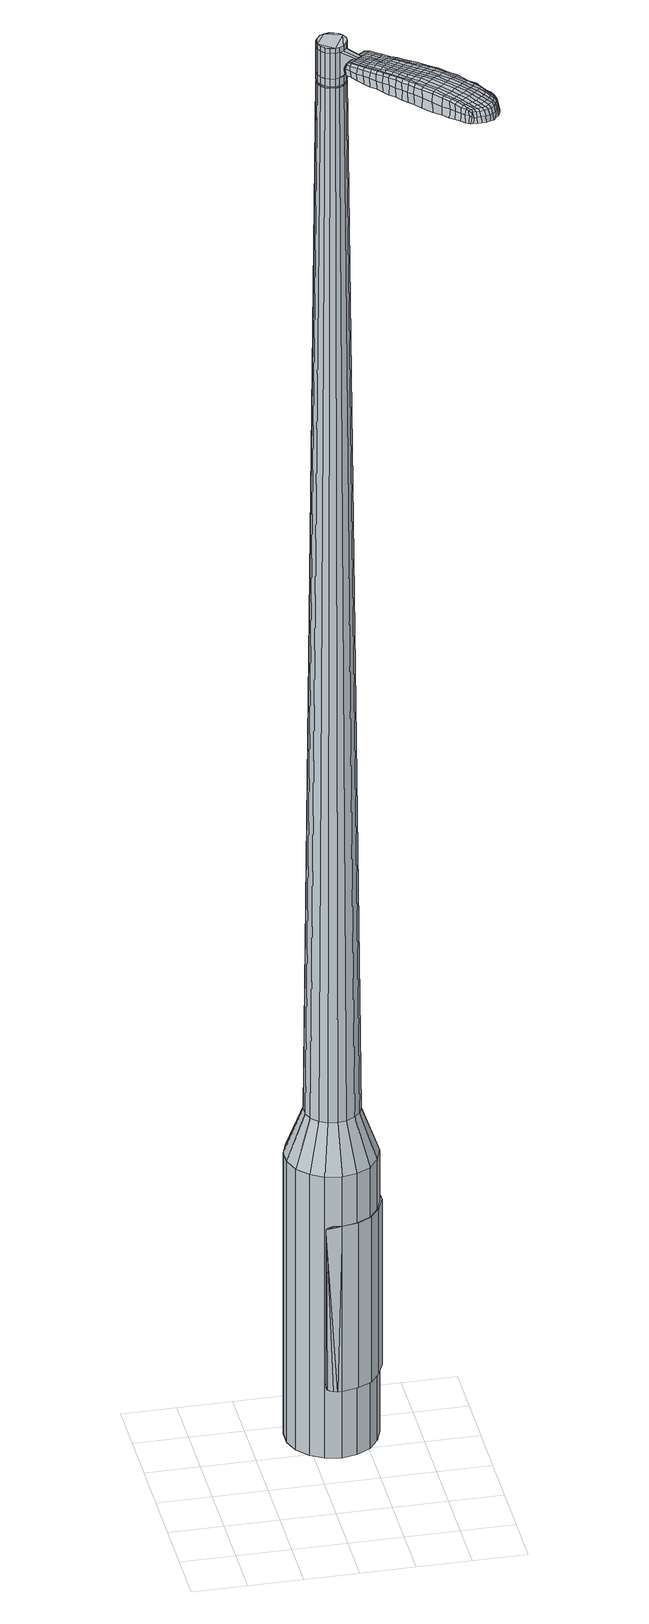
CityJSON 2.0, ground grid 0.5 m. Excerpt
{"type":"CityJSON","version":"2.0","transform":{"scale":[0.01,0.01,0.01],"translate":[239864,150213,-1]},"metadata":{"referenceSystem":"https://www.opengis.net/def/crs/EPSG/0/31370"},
"CityObjects":{
"object1":{"type":"GenericCityObject","attributes":{"cluster":801,"mean_distance_to_centroid":0.287,"new_centroid_x":239865.21,"new_centroid_y":150214.82,"mean_distance_to_camera":9.47,"H1":6.3,"H2":9.98,"Z_final":111.64,"cluster2":75,"proj_x":239859.67,"proj_y":150219.51,"id_line":88925,"bearing_l":40.19,"distance":7.26,"orientation":"right","G_obj":310.19},"geometry":[{"type":"MultiSurface","lod":"2","boundaries":[[[0,1,2,3]],[[1,4,5,2]],[[4,6,7,5]],[[6,8,9,7]],[[8,10,11,9]],[[10,12,13,11]],[[12,14,15,13]],[[14,16,17,15]],[[16,18,19,17]],[[18,20,21,19]],[[20,22,23,21]],[[22,24,25,23]],[[24,26,27,25]],[[26,28,29,27]],[[28,30,31,29]],[[30,32,33,31]],[[32,34,35,33]],[[34,0,3,35]],[[36,37,38,39]],[[38,40,41,42]],[[41,43,42]],[[42,44,45,46]],[[45,47,46]],[[46,48,49,50]],[[49,51,50]],[[42,46,50,38]],[[50,52,39,38]],[[53,36,39]],[[2,5,7,35]],[[7,9,11,15]],[[11,13,15]],[[15,17,19,23]],[[19,21,23]],[[23,25,27,31]],[[27,29,31]],[[15,23,31,7]],[[31,33,35,7]],[[3,2,35]],[[1,0,54,55]],[[0,34,56,54]],[[34,32,57,56]],[[32,30,58,57]],[[30,28,59,58]],[[28,26,60,59]],[[26,24,61,60]],[[24,22,62,61]],[[22,20,63,62]],[[20,18,64,63]],[[18,16,65,64]],[[16,14,66,65]],[[14,12,67,66]],[[12,10,68,67]],[[10,8,69,68]],[[8,6,70,69]],[[6,4,71,70]],[[4,1,55,71]],[[55,54,72,73]],[[54,56,74,72]],[[56,57,75,74]],[[57,58,76,75]],[[58,59,77,76]],[[59,60,78,77]],[[60,61,79,78]],[[61,62,80,79]],[[62,63,81,80]],[[63,64,82,81]],[[64,65,83,82]],[[65,66,84,83]],[[66,67,85,84]],[[67,68,86,85]],[[68,69,87,86]],[[69,70,88,87]],[[70,71,89,88]],[[71,55,73,89]],[[90,91,92,93]],[[74,94,91,90]],[[95,96,94,74]],[[97,98,96,95]],[[99,100,98,97]],[[78,101,100,99]],[[79,102,101,78]],[[80,103,102,79]],[[81,104,103,80]],[[82,105,104,81]],[[106,107,105,82]],[[108,109,107,106]],[[110,111,109,108]],[[112,113,111,110]],[[114,115,113,112]],[[116,117,115,114]],[[118,119,117,116]],[[93,92,119,118]],[[120,121,122,123]],[[124,120,123,125]],[[126,124,125,127]],[[128,126,127,129]],[[130,128,129,131]],[[132,130,131,133]],[[134,132,133,135]],[[136,134,135,137]],[[138,136,137,139]],[[140,138,139,141]],[[142,140,141,143]],[[144,142,143,145]],[[146,144,145,147]],[[148,146,147,149]],[[150,148,149,151]],[[152,150,151,153]],[[73,72,90,93]],[[72,74,90]],[[75,95,74]],[[75,76,97,95]],[[76,77,99,97]],[[77,78,99]],[[83,106,82]],[[83,84,108,106]],[[84,85,110,108]],[[85,86,112,110]],[[86,87,114,112]],[[87,88,116,114]],[[88,89,118,116]],[[89,73,93,118]],[[154,155,92,91]],[[155,156,119,92]],[[156,157,117,119]],[[157,158,115,117]],[[158,159,113,115]],[[159,160,111,113]],[[160,161,109,111]],[[161,162,107,109]],[[162,105,107]],[[163,100,101]],[[163,164,98,100]],[[164,165,96,98]],[[165,94,96]],[[154,91,94]],[[39,52,152,166]],[[155,154,167,153]],[[53,39,166,121]],[[154,94,122,167]],[[36,53,121,120]],[[94,165,123,122]],[[37,36,120,124]],[[165,164,125,123]],[[38,37,124,126]],[[164,163,127,125]],[[40,38,126,128]],[[163,101,129,127]],[[41,40,128,130]],[[101,102,131,129]],[[43,41,130,132]],[[102,103,133,131]],[[42,43,132,134]],[[103,104,135,133]],[[44,42,134,136]],[[104,105,137,135]],[[45,44,136,138]],[[105,162,139,137]],[[47,45,138,140]],[[162,161,141,139]],[[46,47,140,142]],[[161,160,143,141]],[[48,46,142,144]],[[160,159,145,143]],[[49,48,144,146]],[[159,158,147,145]],[[51,49,146,148]],[[158,157,149,147]],[[50,51,148,150]],[[157,156,151,149]],[[52,50,150,152]],[[156,155,153,151]],[[152,153,168,169]],[[153,167,170,168]],[[167,122,171,170]],[[122,121,172,171]],[[121,166,173,172]],[[166,152,169,173]],[[174,175,176,177]],[[178,174,177,179]],[[174,178,180,181]],[[175,174,181,182]],[[183,184,185,186]],[[187,183,186,188]],[[183,187,189,190]],[[184,183,190,191]],[[192,193,194,195]],[[196,192,195,197]],[[192,196,198,199]],[[193,192,199,200]],[[201,202,203,204]],[[205,201,204,206]],[[201,205,207,208]],[[202,201,208,209]],[[210,211,212,213]],[[214,210,213,215]],[[210,214,216,217]],[[211,210,217,218]],[[219,220,221,222]],[[223,219,222,224]],[[219,223,225,226]],[[220,219,226,227]],[[228,229,230,231]],[[220,228,231,221]],[[228,220,227,232]],[[229,228,232,233]],[[234,235,236,237]],[[229,234,237,230]],[[234,229,233,238]],[[235,234,238,239]],[[240,178,179,241]],[[235,240,241,236]],[[240,235,239,242]],[[178,240,242,180]],[[243,244,245,246]],[[247,243,246,248]],[[243,247,249,250]],[[244,243,250,251]],[[252,253,254,255]],[[244,252,255,245]],[[252,244,251,256]],[[253,252,256,257]],[[258,259,260,261]],[[253,258,261,254]],[[258,253,257,262]],[[259,258,262,263]],[[264,265,266,267]],[[259,264,267,260]],[[264,259,263,268]],[[265,264,268,269]],[[270,175,182,271]],[[265,270,271,266]],[[270,265,269,272]],[[175,270,272,176]],[[273,274,275,276]],[[277,273,276,278]],[[273,277,279,280]],[[274,273,280,281]],[[282,283,284,285]],[[274,282,285,275]],[[282,274,281,286]],[[283,282,286,287]],[[288,289,290,291]],[[283,288,291,284]],[[288,283,287,292]],[[289,288,292,293]],[[294,187,188,295]],[[289,294,295,290]],[[294,289,293,296]],[[187,294,296,189]],[[297,298,299,300]],[[301,297,300,302]],[[297,301,303,304]],[[298,297,304,305]],[[306,307,308,309]],[[298,306,309,299]],[[306,298,305,310]],[[307,306,310,311]],[[312,313,314,315]],[[307,312,315,308]],[[312,307,311,316]],[[313,312,316,317]],[[318,319,320,321]],[[313,318,321,314]],[[318,313,317,322]],[[319,318,322,323]],[[324,184,191,325]],[[319,324,325,320]],[[324,319,323,326]],[[184,324,326,185]],[[327,213,212,328]],[[329,327,328,330]],[[327,329,331,332]],[[213,327,332,215]],[[333,329,330,334]],[[335,333,334,336]],[[333,335,337,338]],[[329,333,338,331]],[[339,335,336,340]],[[341,339,340,342]],[[339,341,343,344]],[[335,339,344,337]],[[345,341,342,346]],[[347,345,346,348]],[[345,347,349,350]],[[341,345,350,343]],[[351,347,348,352]],[[202,351,352,203]],[[351,202,209,353]],[[347,351,353,349]],[[354,355,200,199]],[[356,354,199,198]],[[354,356,357,358]],[[355,354,358,359]],[[360,361,359,358]],[[362,360,358,357]],[[360,362,363,364]],[[361,360,364,365]],[[366,367,365,364]],[[368,366,364,363]],[[366,368,369,370]],[[367,366,370,371]],[[372,373,371,370]],[[374,372,370,369]],[[372,374,207,205]],[[373,372,205,206]],[[375,376,377,378]],[[277,375,378,279]],[[375,277,278,379]],[[376,375,379,380]],[[381,196,197,382]],[[376,381,382,377]],[[381,376,380,383]],[[196,381,383,198]],[[384,385,386,387]],[[223,384,387,225]],[[384,223,224,388]],[[385,384,388,389]],[[390,391,392,393]],[[385,390,393,386]],[[390,385,389,394]],[[391,390,394,395]],[[396,193,200,397]],[[391,396,397,392]],[[396,391,395,398]],[[193,396,398,194]],[[399,400,401,402]],[[181,399,402,182]],[[399,181,180,403]],[[400,399,403,404]],[[405,406,407,408]],[[400,405,408,401]],[[405,400,404,409]],[[406,405,409,410]],[[411,204,203,412]],[[406,411,412,407]],[[411,406,410,413]],[[204,411,413,206]],[[414,415,416,417]],[[186,414,417,188]],[[414,186,185,418]],[[415,414,418,419]],[[420,208,207,421]],[[415,420,421,416]],[[420,415,419,422]],[[208,420,422,209]],[[423,424,425,426]],[[301,423,426,303]],[[423,301,302,427]],[[424,423,427,428]],[[429,214,215,430]],[[424,429,430,425]],[[429,424,428,431]],[[214,429,431,216]],[[432,433,434,435]],[[247,432,435,249]],[[432,247,248,436]],[[433,432,436,437]],[[438,439,440,441]],[[433,438,441,434]],[[438,433,437,442]],[[439,438,442,443]],[[444,211,218,445]],[[439,444,445,440]],[[444,439,443,446]],[[211,444,446,212]],[[447,448,437,436]],[[246,447,436,248]],[[447,246,245,449]],[[448,447,449,450]],[[451,452,443,442]],[[448,451,442,437]],[[451,448,450,453]],[[452,451,453,454]],[[455,328,212,446]],[[452,455,446,443]],[[455,452,454,456]],[[328,455,456,330]],[[457,458,459,460]],[[304,457,460,305]],[[457,304,303,426]],[[458,457,426,425]],[[461,332,331,462]],[[458,461,462,459]],[[461,458,425,430]],[[332,461,430,215]],[[463,464,450,449]],[[255,463,449,245]],[[463,255,254,465]],[[464,463,465,466]],[[467,468,454,453]],[[464,467,453,450]],[[467,464,466,469]],[[468,467,469,470]],[[471,334,330,456]],[[468,471,456,454]],[[471,468,470,472]],[[334,471,472,336]],[[473,474,475,476]],[[310,473,476,311]],[[473,310,305,460]],[[474,473,460,459]],[[477,338,337,478]],[[474,477,478,475]],[[477,474,459,462]],[[338,477,462,331]],[[479,480,466,465]],[[261,479,465,254]],[[479,261,260,481]],[[480,479,481,482]],[[483,484,470,469]],[[480,483,469,466]],[[483,480,482,485]],[[484,483,485,486]],[[487,340,336,472]],[[484,487,472,470]],[[487,484,486,488]],[[340,487,488,342]],[[489,490,491,492]],[[316,489,492,317]],[[489,316,311,476]],[[490,489,476,475]],[[493,344,343,494]],[[490,493,494,491]],[[493,490,475,478]],[[344,493,478,337]],[[495,496,482,481]],[[267,495,481,260]],[[495,267,266,497]],[[496,495,497,498]],[[499,500,486,485]],[[496,499,485,482]],[[499,496,498,501]],[[500,499,501,502]],[[503,346,342,488]],[[500,503,488,486]],[[503,500,502,504]],[[346,503,504,348]],[[505,506,507,508]],[[322,505,508,323]],[[505,322,317,492]],[[506,505,492,491]],[[509,350,349,510]],[[506,509,510,507]],[[509,506,491,494]],[[350,509,494,343]],[[511,512,498,497]],[[271,511,497,266]],[[511,271,182,402]],[[512,511,402,401]],[[513,514,502,501]],[[512,513,501,498]],[[513,512,401,408]],[[514,513,408,407]],[[515,352,348,504]],[[514,515,504,502]],[[515,514,407,412]],[[352,515,412,203]],[[516,517,419,418]],[[326,516,418,185]],[[516,326,323,508]],[[517,516,508,507]],[[518,353,209,422]],[[517,518,422,419]],[[518,517,507,510]],[[353,518,510,349]],[[519,520,380,379]],[[276,519,379,278]],[[519,276,275,521]],[[520,519,521,522]],[[523,356,198,383]],[[520,523,383,380]],[[523,520,522,524]],[[356,523,524,357]],[[525,526,527,528]],[[226,525,528,227]],[[525,226,225,387]],[[526,525,387,386]],[[529,530,531,532]],[[526,529,532,527]],[[529,526,386,393]],[[530,529,393,392]],[[533,355,359,534]],[[530,533,534,531]],[[533,530,392,397]],[[355,533,397,200]],[[535,536,522,521]],[[285,535,521,275]],[[535,285,284,537]],[[536,535,537,538]],[[539,362,357,524]],[[536,539,524,522]],[[539,536,538,540]],[[362,539,540,363]],[[541,542,543,544]],[[232,541,544,233]],[[541,232,227,528]],[[542,541,528,527]],[[545,546,547,548]],[[542,545,548,543]],[[545,542,527,532]],[[546,545,532,531]],[[549,361,365,550]],[[546,549,550,547]],[[549,546,531,534]],[[361,549,534,359]],[[551,552,538,537]],[[291,551,537,284]],[[551,291,290,553]],[[552,551,553,554]],[[555,368,363,540]],[[552,555,540,538]],[[555,552,554,556]],[[368,555,556,369]],[[557,558,559,560]],[[238,557,560,239]],[[557,238,233,544]],[[558,557,544,543]],[[561,562,563,564]],[[558,561,564,559]],[[561,558,543,548]],[[562,561,548,547]],[[565,367,371,566]],[[562,565,566,563]],[[565,562,547,550]],[[367,565,550,365]],[[567,568,554,553]],[[295,567,553,290]],[[567,295,188,417]],[[568,567,417,416]],[[569,374,369,556]],[[568,569,556,554]],[[569,568,416,421]],[[374,569,421,207]],[[570,571,404,403]],[[242,570,403,180]],[[570,242,239,560]],[[571,570,560,559]],[[572,573,410,409]],[[571,572,409,404]],[[572,571,559,564]],[[573,572,564,563]],[[574,373,206,413]],[[573,574,413,410]],[[574,573,563,566]],[[373,574,566,371]],[[575,576,577,578]],[[578,577,579,580]],[[581,579,577,582]],[[582,577,576,583]],[[584,585,586,587]],[[587,586,588,589]],[[590,588,586,591]],[[591,586,585,592]],[[593,594,595,596]],[[596,595,597,598]],[[599,597,595,600]],[[600,595,594,601]],[[602,603,604,605]],[[605,604,606,607]],[[608,606,604,609]],[[609,604,603,610]],[[611,612,613,614]],[[614,613,615,616]],[[617,615,613,618]],[[618,613,612,619]],[[620,621,622,623]],[[623,622,624,625]],[[626,624,622,627]],[[627,622,621,628]],[[629,630,631,632]],[[632,631,621,620]],[[628,621,631,633]],[[633,631,630,634]],[[635,636,637,638]],[[638,637,630,629]],[[634,630,637,639]],[[639,637,636,640]],[[580,579,641,642]],[[642,641,636,635]],[[640,636,641,643]],[[643,641,579,581]],[[644,645,646,647]],[[647,646,648,649]],[[650,648,646,651]],[[651,646,645,652]],[[653,654,655,656]],[[656,655,645,644]],[[652,645,655,657]],[[657,655,654,658]],[[659,660,661,662]],[[662,661,654,653]],[[658,654,661,663]],[[663,661,660,664]],[[665,666,667,668]],[[668,667,660,659]],[[664,660,667,669]],[[669,667,666,670]],[[583,576,671,672]],[[672,671,666,665]],[[670,666,671,673]],[[673,671,576,575]],[[674,675,676,677]],[[677,676,678,679]],[[680,678,676,681]],[[681,676,675,682]],[[683,684,685,686]],[[686,685,675,674]],[[682,675,685,687]],[[687,685,684,688]],[[689,690,691,692]],[[692,691,684,683]],[[688,684,691,693]],[[693,691,690,694]],[[589,588,695,696]],[[696,695,690,689]],[[694,690,695,697]],[[697,695,588,590]],[[698,699,700,701]],[[701,700,702,703]],[[704,702,700,705]],[[705,700,699,706]],[[707,708,709,710]],[[710,709,699,698]],[[706,699,709,711]],[[711,709,708,712]],[[713,714,715,716]],[[716,715,708,707]],[[712,708,715,717]],[[717,715,714,718]],[[719,720,721,722]],[[722,721,714,713]],[[718,714,721,723]],[[723,721,720,724]],[[592,585,725,726]],[[726,725,720,719]],[[724,720,725,727]],[[727,725,585,584]],[[611,614,728,729]],[[729,728,730,731]],[[732,730,728,733]],[[733,728,614,616]],[[731,730,734,735]],[[735,734,736,737]],[[738,736,734,739]],[[739,734,730,732]],[[737,736,740,741]],[[741,740,742,743]],[[744,742,740,745]],[[745,740,736,738]],[[743,742,746,747]],[[747,746,748,749]],[[750,748,746,751]],[[751,746,742,744]],[[749,748,752,753]],[[753,752,603,602]],[[610,603,752,754]],[[754,752,748,750]],[[601,755,756,600]],[[600,756,757,599]],[[758,757,756,759]],[[759,756,755,760]],[[760,761,762,759]],[[759,762,763,758]],[[764,763,762,765]],[[765,762,761,766]],[[766,767,768,765]],[[765,768,769,764]],[[770,769,768,771]],[[771,768,767,772]],[[772,773,774,771]],[[771,774,775,770]],[[608,775,774,606]],[[606,774,773,607]],[[776,777,778,779]],[[779,778,678,680]],[[679,678,778,780]],[[780,778,777,781]],[[598,597,782,783]],[[783,782,777,776]],[[781,777,782,784]],[[784,782,597,599]],[[785,786,787,788]],[[788,787,624,626]],[[625,624,787,789]],[[789,787,786,790]],[[791,792,793,794]],[[794,793,786,785]],[[790,786,793,795]],[[795,793,792,796]],[[601,594,797,798]],[[798,797,792,791]],[[796,792,797,799]],[[799,797,594,593]],[[800,801,802,803]],[[803,802,582,583]],[[581,582,802,804]],[[804,802,801,805]],[[806,807,808,809]],[[809,808,801,800]],[[805,801,808,810]],[[810,808,807,811]],[[602,605,812,813]],[[813,812,807,806]],[[811,807,812,814]],[[814,812,605,607]],[[815,816,817,818]],[[818,817,587,589]],[[584,587,817,819]],[[819,817,816,820]],[[608,609,821,822]],[[822,821,816,815]],[[820,816,821,823]],[[823,821,609,610]],[[824,825,702,826]],[[826,702,704]],[[703,702,827]],[[827,702,825,828]],[[616,615,829,830]],[[830,829,825,824]],[[828,825,829,831]],[[831,829,615,617]],[[832,833,834,835]],[[835,834,648,650]],[[649,648,834,836]],[[834,833,836]],[[837,838,839,840]],[[840,839,833,832]],[[836,833,839,841]],[[841,839,838,842]],[[619,612,843,844]],[[844,843,838,837]],[[842,838,843,845]],[[845,843,612,611]],[[846,847,836]],[[836,847,647,649]],[[644,647,847,848]],[[847,846,848]],[[842,849,850,841]],[[841,850,846,836]],[[848,846,850,851]],[[851,850,849,852]],[[611,729,853,845]],[[845,853,849,842]],[[852,849,853,854]],[[854,853,729,731]],[[855,856,857,858]],[[858,857,705,706]],[[704,705,857,826]],[[826,857,856,824]],[[732,733,859,860]],[[860,859,856,855]],[[824,856,859,830]],[[830,859,733,616]],[[861,862,848]],[[848,862,656,644]],[[653,656,862,863]],[[863,862,861,864]],[[852,865,866,851]],[[851,866,861,848]],[[864,861,866,867]],[[867,866,865,868]],[[731,735,869,854]],[[854,869,865,852]],[[868,865,869,870]],[[870,869,735,737]],[[871,872,873,874]],[[874,873,711,712]],[[706,711,873,858]],[[858,873,872,855]],[[738,739,875,876]],[[876,875,872,871]],[[855,872,875,860]],[[860,875,739,732]],[[864,877,863]],[[863,877,662,653]],[[659,662,877,878]],[[878,877,879]],[[868,880,881,867]],[[867,881,877,864]],[[879,877,881,882]],[[882,881,880,883]],[[737,741,884,870]],[[870,884,880,868]],[[883,880,884,885]],[[885,884,741,743]],[[886,887,888,889]],[[889,888,717,718]],[[712,717,888,874]],[[874,888,887,871]],[[744,745,890,891]],[[891,890,887,886]],[[871,887,890,876]],[[876,890,745,738]],[[879,892,893,878]],[[878,893,668,659]],[[665,668,893,894]],[[894,893,892,895]],[[883,896,897,882]],[[882,897,892,879]],[[895,892,897,898]],[[898,897,896,899]],[[743,747,900,885]],[[885,900,896,883]],[[899,896,900,901]],[[901,900,747,749]],[[902,903,904,905]],[[905,904,723,724]],[[718,723,904,889]],[[889,904,903,886]],[[750,751,906,907]],[[907,906,903,902]],[[886,903,906,891]],[[891,906,751,744]],[[895,908,909,894]],[[894,909,672,665]],[[583,672,909,803]],[[803,909,908,800]],[[899,910,911,898]],[[898,911,908,895]],[[800,908,911,809]],[[809,911,910,806]],[[749,753,912,901]],[[901,912,910,899]],[[806,910,912,813]],[[813,912,753,602]],[[820,913,914,819]],[[819,914,727,584]],[[724,727,914,905]],[[905,914,913,902]],[[610,754,915,823]],[[823,915,913,820]],[[902,913,915,907]],[[907,915,754,750]],[[781,916,917,780]],[[780,917,677,679]],[[674,677,917,918]],[[918,917,916,919]],[[599,757,920,784]],[[784,920,916,781]],[[919,916,920,921]],[[921,920,757,758]],[[922,923,924,925]],[[925,924,627,628]],[[626,627,924,788]],[[788,924,923,785]],[[926,927,928,929]],[[929,928,923,922]],[[785,923,928,794]],[[794,928,927,791]],[[760,755,930,931]],[[931,930,927,926]],[[791,927,930,798]],[[798,930,755,601]],[[919,932,933,918]],[[918,933,686,674]],[[683,686,933,934]],[[934,933,932,935]],[[758,763,936,921]],[[921,936,932,919]],[[935,932,936,937]],[[937,936,763,764]],[[938,939,940,941]],[[941,940,633,634]],[[628,633,940,925]],[[925,940,939,922]],[[942,943,944,945]],[[945,944,939,938]],[[922,939,944,929]],[[929,944,943,926]],[[766,761,946,947]],[[947,946,943,942]],[[926,943,946,931]],[[931,946,761,760]],[[935,948,949,934]],[[934,949,692,683]],[[689,692,949,950]],[[950,949,948,951]],[[764,769,952,937]],[[937,952,948,935]],[[951,948,952,953]],[[953,952,769,770]],[[954,955,956,957]],[[957,956,639,640]],[[634,639,956,941]],[[941,956,955,938]],[[958,959,960,961]],[[961,960,955,954]],[[938,955,960,945]],[[945,960,959,942]],[[772,767,962,963]],[[963,962,959,958]],[[942,959,962,947]],[[947,962,767,766]],[[951,964,965,950]],[[950,965,696,689]],[[589,696,965,818]],[[818,965,964,815]],[[770,775,966,953]],[[953,966,964,951]],[[815,964,966,822]],[[822,966,775,608]],[[805,967,968,804]],[[804,968,643,581]],[[640,643,968,957]],[[957,968,967,954]],[[811,969,970,810]],[[810,970,967,805]],[[954,967,970,961]],[[961,970,969,958]],[[607,773,971,814]],[[814,971,969,811]],[[958,969,971,963]],[[963,971,773,772]],[[575,578,177,176]],[[578,580,179,177]],[[590,591,190,189]],[[591,592,191,190]],[[593,596,195,194]],[[596,598,197,195]],[[617,618,217,216]],[[618,619,218,217]],[[620,623,222,221]],[[623,625,224,222]],[[629,632,231,230]],[[632,620,221,231]],[[635,638,237,236]],[[638,629,230,237]],[[580,642,241,179]],[[642,635,236,241]],[[650,651,250,249]],[[651,652,251,250]],[[652,657,256,251]],[[657,658,257,256]],[[658,663,262,257]],[[663,664,263,262]],[[664,669,268,263]],[[669,670,269,268]],[[670,673,272,269]],[[673,575,176,272]],[[680,681,280,279]],[[681,682,281,280]],[[682,687,286,281]],[[687,688,287,286]],[[688,693,292,287]],[[693,694,293,292]],[[694,697,296,293]],[[697,590,189,296]],[[698,701,300,299]],[[701,703,302,300]],[[707,710,309,308]],[[710,698,299,309]],[[713,716,315,314]],[[716,707,308,315]],[[719,722,321,320]],[[722,713,314,321]],[[592,726,325,191]],[[726,719,320,325]],[[776,779,378,377]],[[779,680,279,378]],[[598,783,382,197]],[[783,776,377,382]],[[625,789,388,224]],[[789,790,389,388]],[[790,795,394,389]],[[795,796,395,394]],[[796,799,398,395]],[[799,593,194,398]],[[703,827,427,302]],[[827,828,428,427]],[[828,831,431,428]],[[831,617,216,431]],[[832,835,435,434]],[[835,650,249,435]],[[837,840,441,440]],[[840,832,434,441]],[[619,844,445,218]],[[844,837,440,445]],[[972,973,974,975]],[[976,977,975,974]],[[978,979,980,981]],[[982,983,984,985]],[[973,986,987,974]],[[988,976,974,987]],[[989,978,981,990]],[[991,992,983,982]],[[986,993,994,987]],[[994,995,988,987]],[[996,989,990,997]],[[998,992,991,999]],[[993,1000,1001,994]],[[1001,1002,995,994]],[[1003,996,997,1004]],[[1005,998,999,1006]],[[1007,1008,1009,1010]],[[1011,1012,1008,1007]],[[1011,1013,1014,1012]],[[1013,1015,1016,1014]],[[1017,1018,1019,1020]],[[1021,1022,1018,1017]],[[1023,1024,1022,1021]],[[1025,1026,1024,1023]],[[1020,1009,1008,1017]],[[1017,1008,1012,1021]],[[1012,1014,1023,1021]],[[1014,1016,1025,1023]],[[981,980,977,976]],[[990,981,976,988]],[[995,997,990,988]],[[1002,1004,997,995]],[[982,985,979,978]],[[991,982,978,989]],[[999,991,989,996]],[[1006,999,996,1003]],[[983,1007,1010,984]],[[992,1011,1007,983]],[[1013,1011,992,998]],[[1015,1013,998,1005]],[[1027,1028,1029,1030]],[[1029,1031,1032,1033]],[[1029,1033,1034,1035]],[[1029,1035,1030]],[[1036,1027,1030,1037]],[[1038,1037,1030,1039]],[[1040,1039,1030]],[[1041,1029,1028,1042]],[[1043,1041,1042,1044]],[[1045,1043,1044,1046]],[[1047,1045,1046,1048]],[[1049,1047,1048,1050]],[[1050,1051,1052,1053]],[[1050,1053,1054,1055]],[[1050,1055,1056,1057]],[[1056,1058,1059,1060]],[[1056,1060,1061,1062]],[[1056,1062,1057]],[[1050,1057,1049]],[[1063,1064,1028,1027]],[[1065,1066,1031,1029]],[[1067,1068,1040,1030]],[[1064,1069,1042,1028]],[[1070,1065,1029,1041]],[[1069,1071,1044,1042]],[[1072,1070,1041,1043]],[[1071,1073,1046,1044]],[[1074,1072,1043,1045]],[[1073,1075,1048,1046]],[[1076,1074,1045,1047]],[[1075,1077,1050,1048]],[[1078,1076,1047,1049]],[[1077,1079,1051,1050]],[[1080,1081,1058,1056]],[[1082,1078,1049,1057]],[[1052,1051,1079,1083]],[[1053,1052,1083,1084]],[[1054,1053,1084,1085]],[[1055,1054,1085,1086]],[[1056,1055,1086,1080]],[[1087,1063,1027,1036]],[[1088,1087,1036,1037]],[[1089,1088,1037,1038]],[[1090,1089,1038,1039]],[[1068,1090,1039,1040]],[[1032,1031,1066,1091]],[[1059,1058,1081,1092]],[[1033,1032,1091,1093]],[[1034,1033,1093,1094]],[[1035,1034,1094,1095]],[[1030,1035,1095,1067]],[[1060,1059,1092,1096]],[[1061,1060,1096,1097]],[[1062,1061,1097,1098]],[[1057,1062,1098,1082]]]}]}
},
"vertices":[
[151,149,384],[138,142,384],[138,142,96],[151,149,96],[124,139,384],[124,139,96],[109,142,384],[109,142,96],[97,149,384],[97,149,96],[87,160,384],[87,160,96],[82,174,384],[82,174,96],[82,189,384],[82,189,96],[87,203,384],[87,203,96],[96,214,384],[96,214,96],[109,221,384],[109,221,96],[124,224,384],[124,224,96],[138,222,384],[138,222,96],[151,214,384],[151,214,96],[160,203,384],[160,203,96],[165,189,384],[165,189,96],[165,175,384],[165,175,96],[160,161,384],[160,161,96],[137,179,1524],[137,184,1524],[135,189,1524],[132,171,1524],[132,192,1524],[128,194,1524],[119,194,1524],[124,195,1524],[115,192,1524],[112,188,1524],[110,179,1524],[110,184,1524],[112,175,1524],[115,171,1524],[124,168,1524],[119,169,1524],[128,169,1524],[135,175,1524],[140,163,429],[132,158,429],[146,169,429],[149,177,429],[148,186,429],[145,194,429],[140,201,429],[132,205,429],[124,207,429],[115,205,429],[107,201,429],[102,194,429],[99,186,429],[99,177,429],[102,169,429],[108,162,429],[115,158,429],[124,157,429],[132,171,1483],[128,169,1483],[135,175,1483],[137,179,1483],[137,184,1483],[135,189,1483],[132,192,1483],[128,194,1483],[124,195,1483],[119,194,1483],[115,192,1483],[112,188,1483],[110,184,1483],[110,179,1483],[112,175,1483],[115,171,1483],[119,169,1483],[124,168,1483],[132,172,1483],[132,172,1485],[128,170,1485],[128,170,1483],[135,175,1485],[136,180,1483],[136,180,1485],[136,184,1483],[136,184,1485],[135,188,1483],[135,188,1485],[132,192,1485],[128,194,1485],[124,195,1485],[119,194,1485],[115,192,1485],[113,188,1483],[113,188,1485],[111,184,1483],[111,184,1485],[111,179,1483],[111,179,1485],[113,175,1483],[113,175,1485],[115,172,1483],[115,172,1485],[119,170,1483],[119,170,1485],[124,169,1483],[124,169,1485],[137,179,1519],[135,175,1519],[135,175,1493],[137,179,1493],[137,184,1519],[137,184,1493],[135,189,1519],[135,189,1493],[132,192,1519],[132,192,1493],[128,194,1519],[128,194,1493],[124,195,1519],[124,195,1493],[119,194,1519],[119,194,1493],[115,192,1519],[115,192,1493],[112,188,1519],[112,188,1493],[110,184,1519],[110,184,1493],[110,179,1519],[110,179,1493],[112,175,1519],[112,175,1493],[115,171,1519],[115,171,1493],[119,169,1519],[119,169,1493],[124,168,1519],[124,168,1493],[128,169,1519],[128,169,1493],[132,171,1485],[128,169,1485],[124,168,1485],[119,169,1485],[115,171,1485],[112,175,1485],[110,179,1485],[110,184,1485],[112,188,1485],[135,189,1485],[137,184,1485],[137,179,1485],[132,171,1519],[132,171,1493],[142,155,1513],[142,155,1518],[144,157,1513],[147,159,1513],[147,159,1518],[144,157,1518],[177,88,1519],[173,94,1518],[173,92,1509],[177,86,1510],[183,81,1519],[182,79,1510],[183,83,1526],[178,90,1525],[174,95,1525],[207,113,1519],[202,118,1518],[200,118,1525],[205,112,1525],[213,106,1519],[211,106,1526],[215,106,1510],[209,113,1510],[204,118,1509],[241,45,1519],[238,43,1519],[239,42,1513],[241,45,1513],[243,49,1519],[244,48,1513],[242,50,1524],[240,47,1524],[237,44,1524],[193,102,1530],[188,107,1529],[186,105,1529],[190,100,1530],[199,95,1531],[196,93,1531],[202,97,1530],[196,104,1530],[191,110,1529],[141,163,1512],[139,162,1512],[140,161,1517],[141,162,1517],[143,165,1512],[144,164,1517],[144,165,1506],[141,163,1506],[139,161,1506],[217,44,1519],[214,46,1519],[214,44,1512],[216,42,1512],[219,42,1518],[218,41,1512],[219,43,1522],[217,45,1523],[215,47,1524],[211,49,1519],[207,53,1519],[206,51,1512],[210,48,1512],[211,50,1524],[207,55,1525],[203,58,1519],[197,63,1519],[197,62,1511],[202,56,1511],[203,59,1526],[198,65,1526],[190,72,1519],[190,70,1510],[191,74,1526],[133,147,1513],[137,141,1513],[138,142,1518],[133,148,1517],[130,152,1512],[131,152,1516],[130,151,1506],[133,146,1507],[137,140,1507],[142,135,1514],[146,129,1515],[147,130,1520],[142,136,1519],[142,133,1507],[146,127,1507],[151,123,1515],[155,117,1516],[156,119,1522],[151,124,1521],[151,121,1508],[155,115,1508],[160,111,1517],[164,105,1517],[165,107,1524],[160,113,1523],[159,109,1508],[164,103,1509],[169,99,1518],[169,101,1524],[168,97,1509],[244,66,1519],[243,69,1519],[241,68,1524],[243,65,1523],[245,64,1518],[244,64,1522],[247,64,1512],[246,66,1512],[244,69,1512],[240,73,1519],[236,78,1519],[235,77,1525],[239,72,1524],[242,73,1512],[238,78,1512],[233,82,1519],[228,89,1519],[226,88,1526],[231,82,1526],[235,82,1511],[230,89,1511],[220,97,1519],[219,97,1526],[222,97,1510],[156,166,1513],[161,161,1513],[163,161,1507],[158,166,1507],[152,170,1512],[153,170,1506],[152,169,1516],[155,166,1517],[160,161,1518],[167,156,1514],[172,150,1515],[173,150,1507],[168,156,1507],[165,155,1519],[170,150,1520],[177,145,1515],[182,139,1516],[184,139,1508],[179,145,1508],[175,144,1521],[180,139,1522],[187,134,1517],[192,129,1517],[194,129,1509],[189,134,1508],[185,134,1523],[190,128,1524],[197,123,1518],[199,123,1509],[195,123,1524],[145,158,1519],[143,157,1519],[150,153,1520],[148,151,1520],[152,155,1520],[147,160,1519],[155,147,1522],[153,145,1522],[159,141,1523],[157,140,1523],[162,143,1523],[157,149,1521],[164,136,1524],[162,134,1524],[169,130,1525],[167,128,1525],[172,132,1525],[167,138,1524],[174,124,1526],[172,122,1526],[179,119,1527],[176,117,1527],[181,121,1527],[176,126,1526],[183,113,1528],[181,111,1528],[186,115,1528],[238,49,1527],[235,46,1527],[240,52,1526],[238,56,1527],[235,52,1528],[232,50,1528],[231,57,1529],[228,55,1529],[234,60,1528],[229,66,1530],[226,63,1530],[223,60,1530],[221,68,1531],[219,66,1531],[224,71,1530],[218,78,1531],[216,75,1531],[213,73,1531],[207,85,1531],[205,83,1531],[210,88,1531],[246,62,1518],[246,58,1519],[247,58,1513],[247,62,1513],[245,62,1523],[245,59,1523],[245,54,1519],[246,53,1513],[244,55,1524],[221,41,1518],[223,41,1518],[223,42,1523],[220,43,1523],[220,40,1513],[223,39,1513],[227,40,1519],[231,40,1519],[230,42,1524],[226,42,1523],[227,39,1513],[231,39,1513],[235,41,1519],[234,43,1524],[235,41,1513],[179,91,1528],[180,92,1528],[176,98,1528],[175,97,1527],[184,84,1528],[186,85,1529],[183,94,1529],[185,96,1530],[181,101,1529],[178,99,1528],[188,87,1529],[191,89,1530],[188,98,1530],[183,103,1529],[194,91,1531],[204,112,1528],[202,110,1529],[208,103,1529],[210,105,1528],[199,117,1527],[197,115,1528],[199,107,1529],[205,101,1530],[194,113,1528],[150,171,1512],[148,170,1512],[149,169,1517],[150,170,1517],[151,171,1506],[150,170,1506],[146,168,1512],[146,167,1517],[147,167,1506],[129,154,1512],[131,155,1512],[131,154,1506],[129,153,1506],[131,153,1517],[132,154,1517],[133,157,1512],[135,158,1512],[135,157,1506],[133,155,1506],[134,156,1517],[136,158,1517],[137,160,1512],[137,159,1506],[138,159,1517],[134,149,1519],[135,150,1519],[139,143,1520],[140,144,1520],[137,152,1519],[139,153,1519],[142,146,1520],[144,148,1520],[141,155,1519],[146,149,1520],[154,166,1519],[152,164,1519],[157,159,1520],[159,160,1520],[150,162,1519],[155,157,1520],[143,137,1521],[145,138,1521],[148,131,1522],[149,133,1522],[146,140,1521],[148,142,1521],[151,134,1522],[153,136,1523],[150,143,1522],[155,138,1523],[164,155,1521],[162,153,1521],[167,148,1522],[169,149,1522],[160,151,1521],[165,146,1522],[152,126,1523],[154,127,1523],[157,120,1524],[158,121,1524],[156,128,1523],[158,130,1524],[160,123,1525],[162,124,1525],[160,132,1524],[165,126,1525],[174,144,1523],[172,142,1523],[177,137,1524],[179,138,1524],[170,140,1524],[175,135,1525],[161,114,1525],[163,115,1525],[166,108,1526],[167,109,1526],[165,117,1526],[167,119,1526],[169,111,1527],[172,113,1527],[169,120,1526],[174,115,1527],[184,133,1525],[182,131,1525],[187,126,1526],[189,128,1526],[180,129,1526],[184,124,1527],[170,102,1527],[172,103,1527],[174,105,1527],[176,107,1528],[179,109,1528],[194,122,1527],[192,121,1527],[189,118,1528],[243,64,1525],[243,61,1525],[241,67,1526],[241,64,1526],[242,57,1526],[239,60,1527],[219,44,1525],[221,44,1525],[219,47,1526],[216,47,1525],[225,44,1525],[228,44,1526],[225,47,1527],[222,46,1526],[232,45,1526],[229,48,1527],[238,71,1526],[237,69,1527],[234,76,1527],[234,74,1528],[236,65,1528],[232,70,1529],[213,51,1526],[215,50,1527],[211,55,1528],[209,55,1527],[218,51,1527],[221,51,1528],[217,57,1529],[214,56,1528],[225,53,1528],[220,58,1530],[231,81,1528],[229,79,1529],[225,87,1528],[224,85,1529],[227,75,1529],[221,82,1530],[205,60,1528],[207,60,1528],[201,66,1529],[199,66,1528],[209,61,1529],[212,62,1530],[207,69,1530],[204,67,1530],[216,64,1530],[210,71,1531],[218,96,1529],[216,94,1529],[213,91,1530],[192,75,1528],[194,76,1529],[196,77,1530],[199,79,1530],[202,81,1531],[174,93,1509],[175,95,1518],[179,89,1518],[179,87,1509],[184,83,1519],[184,81,1510],[185,84,1525],[179,91,1525],[175,96,1525],[199,116,1525],[201,117,1518],[205,111,1518],[204,111,1525],[211,105,1519],[209,105,1525],[213,105,1510],[207,111,1509],[203,117,1509],[237,44,1513],[237,45,1519],[239,47,1519],[240,46,1513],[241,50,1519],[242,49,1513],[240,51,1524],[238,48,1524],[236,46,1524],[186,105,1528],[188,107,1528],[193,102,1529],[191,100,1529],[199,95,1529],[197,93,1529],[202,97,1529],[196,104,1529],[191,109,1528],[141,159,1516],[140,160,1512],[142,162,1512],[143,161,1516],[145,164,1512],[145,163,1516],[145,163,1506],[143,161,1506],[141,159,1506],[215,46,1512],[215,47,1519],[218,45,1518],[217,44,1512],[219,44,1518],[219,43,1512],[220,45,1522],[218,46,1523],[216,48,1523],[208,53,1512],[208,55,1519],[212,51,1519],[212,49,1512],[213,52,1524],[209,56,1525],[199,63,1511],[199,65,1519],[204,59,1519],[204,57,1511],[205,60,1525],[200,66,1526],[192,73,1519],[191,72,1510],[192,75,1526],[140,143,1518],[139,142,1513],[135,148,1513],[135,149,1517],[132,152,1512],[133,152,1515],[132,151,1506],[134,147,1506],[139,141,1507],[149,131,1520],[148,130,1514],[144,136,1514],[144,137,1519],[143,134,1507],[148,128,1507],[158,120,1522],[157,118,1516],[153,124,1515],[153,125,1521],[152,122,1508],[157,116,1508],[166,108,1523],[166,106,1517],[161,112,1516],[162,114,1522],[161,110,1508],[165,104,1508],[170,101,1517],[171,102,1524],[170,99,1509],[240,67,1523],[241,68,1519],[243,65,1518],[241,65,1523],[244,63,1518],[243,63,1522],[245,64,1512],[244,65,1512],[243,68,1512],[233,76,1525],[235,76,1519],[238,72,1519],[237,71,1524],[240,72,1512],[237,76,1512],[225,87,1526],[226,87,1519],[231,81,1519],[230,81,1525],[233,81,1511],[228,87,1511],[219,96,1519],[217,96,1526],[221,96,1510],[162,160,1507],[160,160,1513],[155,165,1513],[156,165,1506],[151,169,1512],[152,168,1506],[151,167,1515],[154,165,1517],[159,159,1518],[172,149,1507],[170,149,1514],[165,154,1514],[167,154,1507],[164,154,1519],[169,148,1520],[183,138,1508],[181,138,1516],[176,143,1515],[177,143,1508],[174,143,1521],[179,138,1522],[193,127,1508],[191,127,1517],[186,132,1516],[188,133,1508],[184,132,1522],[189,127,1523],[196,122,1517],[198,122,1509],[194,122,1524],[146,158,1518],[144,156,1518],[150,152,1519],[148,151,1519],[152,154,1519],[148,159,1518],[155,146,1520],[153,145,1520],[160,141,1521],[158,139,1521],[162,143,1521],[157,148,1520],[165,135,1523],[162,133,1523],[169,129,1524],[167,128,1524],[172,132,1524],[167,137,1523],[174,124,1525],[172,122,1525],[179,118,1526],[177,116,1526],[181,120,1526],[177,126,1525],[184,113,1527],[181,111,1527],[186,115,1527],[234,48,1526],[237,50,1526],[239,53,1525],[237,56,1526],[234,53,1526],[232,51,1526],[228,55,1528],[230,58,1528],[233,61,1527],[228,66,1528],[226,63,1529],[223,61,1529],[218,66,1530],[221,69,1530],[224,71,1529],[218,78,1530],[215,75,1530],[213,73,1530],[205,83,1530],[207,85,1530],[210,88,1530],[245,59,1513],[244,59,1518],[244,62,1518],[245,62,1512],[243,62,1523],[243,60,1523],[243,54,1519],[244,54,1513],[242,55,1523],[223,44,1523],[224,43,1518],[221,43,1518],[221,45,1523],[221,42,1512],[223,41,1512],[230,44,1523],[230,42,1519],[227,42,1519],[226,44,1523],[227,41,1513],[231,42,1513],[234,43,1519],[233,44,1524],[234,43,1513],[177,98,1527],[181,92,1527],[180,92,1527],[176,97,1526],[185,85,1527],[187,85,1528],[181,101,1528],[186,96,1528],[183,94,1528],[179,99,1527],[189,87,1528],[191,89,1529],[188,98,1529],[184,103,1528],[194,91,1529],[208,103,1528],[202,109,1527],[203,111,1527],[209,104,1527],[198,116,1526],[197,115,1527],[199,107,1528],[205,100,1528],[194,112,1527],[150,167,1516],[150,168,1512],[151,168,1516],[152,169,1506],[151,168,1506],[147,166,1512],[148,165,1516],[148,166,1506],[132,152,1506],[132,153,1512],[131,153,1512],[131,152,1506],[133,153,1516],[136,156,1506],[136,157,1512],[134,155,1512],[134,154,1506],[135,154,1516],[137,156,1516],[138,158,1512],[138,157,1506],[139,158,1516],[136,150,1518],[135,149,1518],[140,144,1519],[140,153,1518],[138,151,1518],[142,146,1519],[144,147,1519],[142,154,1518],[146,149,1519],[158,158,1519],[153,164,1518],[154,164,1518],[158,159,1519],[150,162,1518],[155,156,1519],[145,138,1520],[144,138,1520],[149,132,1521],[150,132,1521],[149,141,1520],[147,140,1520],[152,134,1521],[154,136,1521],[151,143,1520],[156,137,1521],[168,147,1521],[163,153,1520],[163,154,1520],[168,148,1521],[160,151,1520],[165,145,1521],[154,126,1522],[158,120,1523],[159,121,1523],[158,130,1522],[156,128,1522],[161,122,1523],[163,124,1524],[160,132,1523],[165,126,1524],[178,136,1523],[173,142,1522],[173,143,1522],[178,137,1523],[170,140,1522],[175,134,1523],[163,115,1524],[163,114,1524],[167,109,1525],[168,109,1525],[168,118,1525],[165,116,1524],[170,111,1525],[172,113,1526],[170,120,1525],[174,114,1526],[187,125,1525],[182,131,1524],[183,132,1524],[188,126,1525],[180,129,1524],[185,123,1525],[172,103,1526],[171,103,1526],[177,107,1527],[174,105,1526],[179,109,1527],[192,120,1526],[193,121,1526],[189,118,1526],[241,61,1524],[241,64,1524],[240,66,1525],[240,64,1525],[241,57,1525],[238,60,1525],[219,48,1525],[222,45,1524],[220,46,1524],[217,48,1525],[226,48,1526],[228,45,1525],[225,45,1524],[222,48,1525],[231,46,1525],[229,49,1526],[236,68,1526],[237,71,1526],[233,75,1526],[233,73,1527],[235,65,1526],[231,70,1527],[211,56,1527],[215,52,1526],[214,52,1526],[210,56,1526],[217,58,1528],[222,52,1527],[218,52,1526],[214,57,1527],[225,54,1527],[220,59,1528],[229,78,1527],[229,80,1527],[224,86,1527],[223,85,1528],[226,75,1528],[221,81,1529],[202,67,1528],[207,61,1527],[206,61,1527],[200,67,1527],[207,69,1529],[213,63,1529],[210,62,1528],[204,68,1528],[216,64,1529],[210,71,1530],[216,94,1528],[216,95,1528],[213,91,1529],[194,76,1528],[193,76,1528],[199,79,1529],[197,77,1529],[202,81,1530],[131,151,1508],[136,156,1508],[157,130,1509],[151,125,1509],[170,113,1510],[163,108,1510],[195,83,1512],[188,76,1512],[176,90,1511],[183,96,1511],[207,69,1513],[216,59,1514],[209,53,1514],[199,63,1513],[142,160,1508],[163,135,1509],[177,119,1510],[202,89,1512],[190,102,1511],[214,75,1513],[222,64,1514],[147,164,1508],[169,140,1509],[183,124,1510],[209,95,1512],[198,108,1511],[229,70,1514],[221,81,1513],[152,169,1508],[175,145,1509],[190,130,1510],[216,101,1512],[205,114,1511],[236,76,1514],[228,87,1513],[225,49,1514],[229,46,1514],[223,41,1514],[218,43,1514],[231,54,1514],[234,51,1514],[237,60,1514],[239,55,1514],[244,65,1514],[245,60,1514],[234,44,1515],[238,44,1515],[237,43,1515],[230,41,1515],[237,47,1515],[239,45,1515],[240,50,1515],[240,45,1515],[244,53,1515],[241,46,1515],[166,192,334],[167,188,334],[167,188,165],[162,202,171],[166,192,165],[164,196,165],[163,199,166],[163,200,167],[162,202,169],[164,196,334],[163,199,333],[163,200,332],[162,202,331],[162,202,328],[167,174,165],[167,174,334],[161,160,165],[161,160,334],[152,148,165],[152,148,334],[139,141,165],[139,141,334],[124,138,165],[124,138,334],[120,138,334],[116,139,334],[113,139,333],[111,140,332],[110,140,331],[110,140,328],[120,138,165],[110,140,171],[110,140,169],[111,140,167],[113,139,166],[116,139,165],[163,191,334],[164,188,334],[164,188,165],[163,191,165],[159,201,171],[159,201,328],[164,174,334],[164,174,165],[159,161,334],[159,161,165],[150,150,334],[150,150,165],[138,143,334],[138,143,165],[124,141,334],[124,141,165],[120,141,334],[110,143,328],[110,143,171],[120,141,165],[117,142,334],[114,142,333],[112,143,332],[111,143,331],[162,195,334],[161,198,333],[160,199,332],[160,201,331],[162,195,165],[111,143,169],[161,198,166],[160,199,167],[160,201,169],[112,143,167],[114,142,166],[117,142,165]
]}
